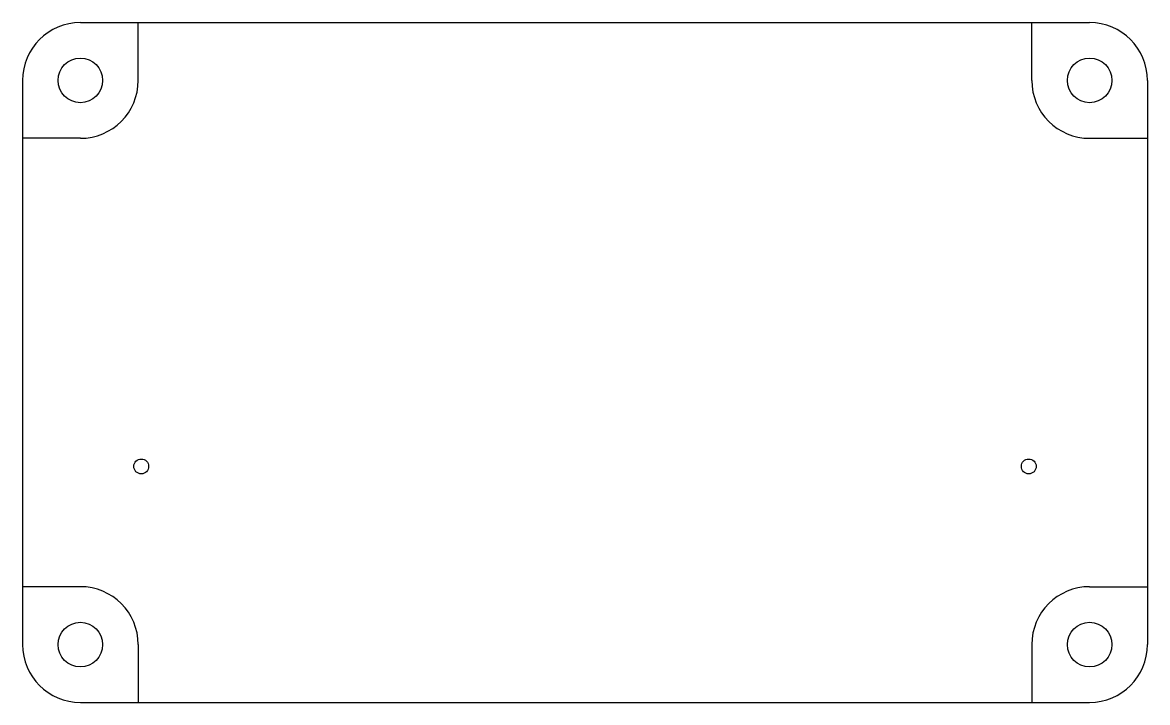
# Model space of a CAD drawing. Header units: millimetres. Extents: x 2.1 to 77.9, y 2.1 to 47.9.
import ezdxf

# ---------------------------------------------------------------- set-up
doc = ezdxf.new("R2010")
doc.units = ezdxf.units.MM
doc.layers.get('0').update_dxf_attribs({"linetype": 'CONTINUOUS'})

msp = doc.modelspace()

# ---------------------------------------------------------------- linework, layer by layer
for p, q in [((6, 47.9), (74, 47.9)), ((9.9, 44), (9.9, 47.9)), ((70.1, 44), (70.1, 47.9)), ((2.1, 44), (2.1, 6)), ((77.9, 44), (77.9, 6)), ((6, 40.1), (2.1, 40.1)), ((74, 40.1), (77.9, 40.1)), ((6, 9.9), (2.1, 9.9)), ((74, 9.9), (77.9, 9.9)), ((9.9, 6), (9.9, 2.1)), ((70.1, 6), (70.1, 2.1)), ((6, 2.1), (74, 2.1))]:
    msp.add_line(p, q)
for centre, radius in [((6, 44), 1.5), ((74, 44), 1.5), ((10.1, 18), 0.5), ((69.9, 18), 0.5), ((6, 6), 1.5), ((74, 6), 1.5)]:
    msp.add_circle(centre, radius)
for centre, start, end in [((6, 44), 90, 180), ((74, 44), 0, 90), ((6, 44), -90, 0), ((74, 44), 180, 270), ((6, 6), 0, 90), ((74, 6), 90, 180), ((6, 6), 180, 270), ((74, 6), -90, 0)]:
    msp.add_arc(centre, 3.9, start, end)

doc.saveas('drawing.dxf')
